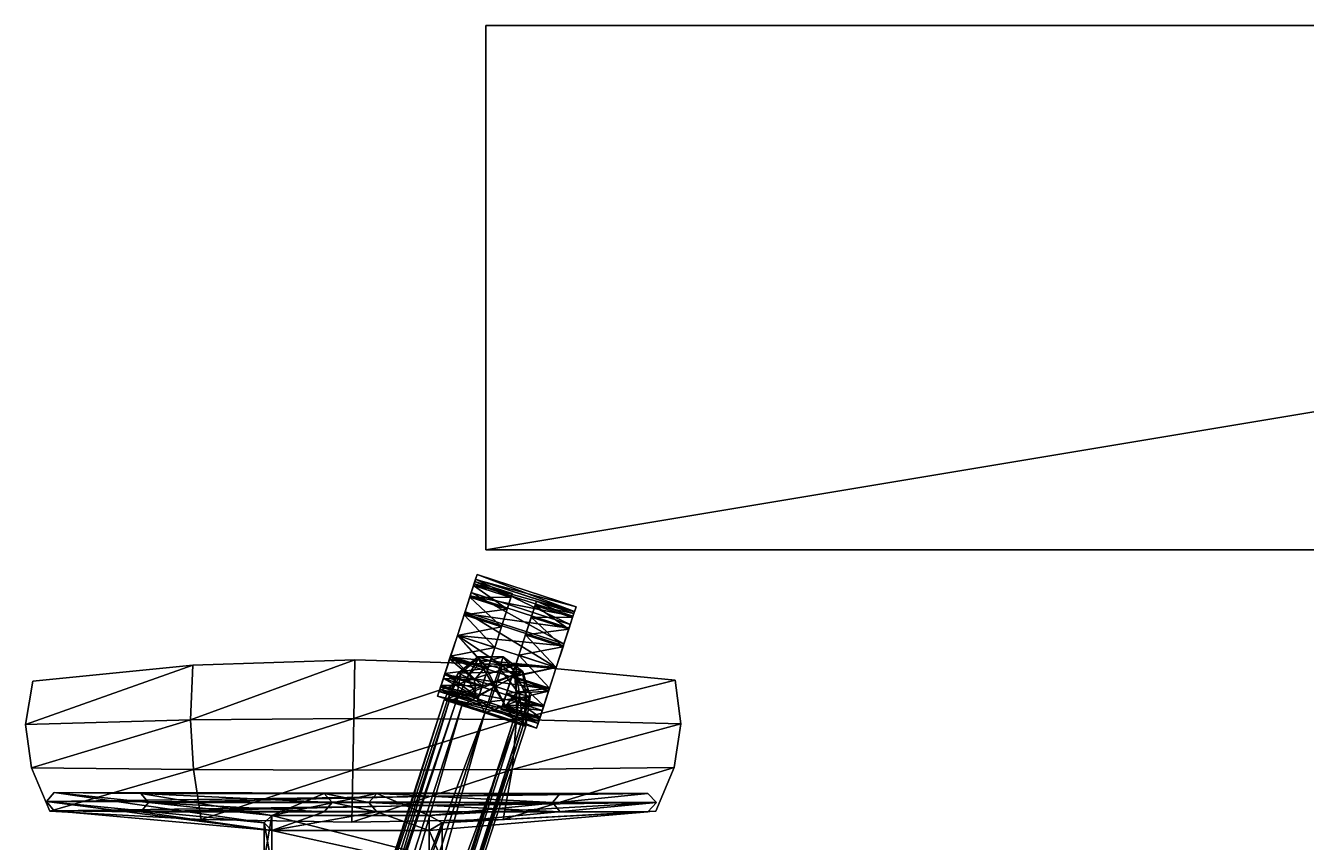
# Model space of a CAD drawing. Extents: x -15.3 to 44, y -4.2 to 20.6.
# Drawn here: x 30.0923 to 30.5808, y 12.6083 to 12.92 of the extents above; entities that cross this region are included whole.
import ezdxf

# ---------------------------------------------------------------- set-up
doc = ezdxf.new("R2010")
doc.units = 0
doc.header["$MEASUREMENT"] = 0
doc.layers.add('rexp_3D-Objekte', color=7, linetype='Continuous')
doc.layers.add('rexp_Leuchten_3d', color=7, linetype='Continuous')

msp = doc.modelspace()

# ---------------------------------------------------------------- meshes
at = {"layer": 'rexp_3D-Objekte', "color": 7}
mesh = msp.add_polyface(dxfattribs=at)
corners = [(30.27125, 12.6827, 0.02167), (30.26506, 12.66366, 0.02996), (30.26455, 12.66209, 0.02167), (30.26651, 12.66813, 0.03699), (30.26868, 12.67481, 0.04169), (30.27125, 12.6827, 0.04333), (30.27381, 12.69059, 0.04169), (30.27598, 12.69727, 0.03699), (30.27743, 12.70174, 0.02996), (30.27794, 12.70331, 0.02167), (30.27743, 12.70174, 0.01337), (30.27598, 12.69727, 0.00634), (30.27381, 12.69059, 0.00165), (30.27125, 12.6827), (30.26868, 12.67481, 0.00165), (30.26651, 12.66813, 0.00634), (30.26506, 12.66366, 0.01337), (30.25079, 12.6683, 0.02996), (30.25029, 12.66673, 0.02167), (30.25225, 12.67276, 0.03699), (30.25442, 12.67945, 0.04169), (30.25698, 12.68733, 0.04333), (30.25954, 12.69522, 0.04169), (30.26171, 12.70191, 0.03699), (30.26317, 12.70637, 0.02996), (30.26368, 12.70794, 0.02167), (30.26317, 12.70637, 0.01337), (30.26171, 12.70191, 0.00634), (30.25954, 12.69522, 0.00165), (30.25698, 12.68733), (30.25442, 12.67945, 0.00165), (30.25225, 12.67276, 0.00634), (30.25079, 12.6683, 0.01337), (30.25698, 12.68733, 0.02167), (30.29472, 12.67507, 0.02167), (30.28854, 12.65603, 0.02996), (30.28802, 12.65446, 0.02167), (30.28999, 12.6605, 0.03699), (30.29216, 12.66719, 0.04169), (30.29472, 12.67507, 0.04333), (30.29728, 12.68296, 0.04169), (30.29946, 12.68964, 0.03699), (30.30091, 12.69411, 0.02996), (30.30142, 12.69568, 0.02167), (30.30091, 12.69411, 0.01337), (30.29946, 12.68964, 0.00634), (30.29728, 12.68296, 0.00165), (30.29472, 12.67507), (30.29216, 12.66719, 0.00165), (30.28999, 12.6605, 0.00634), (30.28854, 12.65603, 0.01337), (30.27427, 12.66067, 0.02996), (30.27376, 12.6591, 0.02167), (30.27572, 12.66514, 0.03699), (30.27789, 12.67182, 0.04169), (30.28046, 12.67971, 0.04333), (30.28302, 12.68759, 0.04169), (30.28519, 12.69428, 0.03699), (30.28664, 12.69875, 0.02996), (30.28715, 12.70032, 0.02167), (30.28664, 12.69875, 0.01337), (30.28519, 12.69428, 0.00634), (30.28302, 12.68759, 0.00165), (30.28046, 12.67971), (30.27789, 12.67182, 0.00165), (30.27572, 12.66514, 0.00634), (30.27427, 12.66067, 0.01337), (30.28046, 12.67971, 0.02167), (30.2639, 12.70862, 0.02167), (30.26335, 12.70694, 0.03037), (30.30164, 12.69636, 0.02167), (30.26187, 12.70238, 0.03749), (30.30109, 12.69468, 0.03037), (30.25967, 12.69562, 0.04229), (30.29961, 12.69012, 0.03749), (30.25698, 12.68733, 0.04405), (30.29741, 12.68335, 0.04229), (30.25429, 12.67905, 0.04229), (30.29472, 12.67507, 0.04405), (30.25209, 12.67229, 0.03749), (30.29203, 12.66679, 0.04229), (30.25061, 12.66772, 0.03037), (30.28983, 12.66003, 0.03749), (30.25006, 12.66605, 0.02167), (30.28835, 12.65546, 0.03037), (30.2878, 12.65379, 0.02167), (30.24944, 12.66413, 0.02167), (30.28718, 12.65187, 0.02167), (30.26889, 12.65983, 0.03116), (30.28939, 12.65867, 0.03891), (30.27725, 12.66262, 0.03891), (30.2753, 12.66034, 0.03481), (30.29179, 12.66605, 0.04414), (30.27947, 12.66522, 0.04104), (30.25405, 12.67831, 0.04414), (30.26676, 12.67418, 0.04414), (30.26769, 12.67527, 0.04441), (30.29472, 12.67507, 0.04606), (30.25991, 12.69636, 0.04414), (30.25698, 12.68733, 0.04606), (30.29765, 12.6841, 0.04414), (30.26231, 12.70374, 0.03891), (30.30005, 12.69147, 0.03891), (30.26393, 12.70871, 0.03116), (30.30167, 12.69645, 0.03116), (30.26452, 12.71053, 0.02167), (30.30226, 12.69827, 0.02167), (30.28778, 12.6537, 0.03116), (30.25003, 12.66596, 0.03116), (30.25165, 12.67093, 0.03891), (30.26891, 12.65983, 0.03117), (30.26403, 12.664, 0.03481), (30.27908, 12.67018, 0.04414), (30.26379, 12.66699, 0.03891), (30.26353, 12.6704, 0.04104), (30.27409, 12.67578, 0.04491), (30.27896, 12.67161, 0.04441), (30.2715, 12.66781, 0.04744), (30.26403, 12.664, 0.04744), (30.26891, 12.65983, 0.04744), (30.27409, 12.67578, 0.04744), (30.26769, 12.67527, 0.04744), (30.27896, 12.67161, 0.04744), (30.2753, 12.66034, 0.04744), (30.26353, 12.6704, 0.04744), (30.27947, 12.66522, 0.04744)]
mesh.append_faces([[corners[k] for k in face] for face in [(87, 88, 86, 87), (84, 107, 85, 84), (82, 89, 84, 82), (115, 99, 96, 115), (124, 113, 118, 124), (102, 72, 104, 102), (100, 74, 102, 100), (97, 76, 100, 97), (92, 78, 97, 92), (89, 80, 92, 89)]], dxfattribs={"vtx0": -1, "vtx1": -1, "vtx3": -1, "color": 7})
mesh.append_faces([[corners[k] for k in face] for face in [(0, 1, 2, 0), (0, 3, 1, 0), (0, 4, 3, 0), (0, 5, 4, 0), (0, 6, 5, 0), (0, 7, 6, 0), (0, 8, 7, 0), (0, 9, 8, 0), (0, 10, 9, 0), (0, 11, 10, 0), (0, 12, 11, 0), (0, 13, 12, 0), (0, 14, 13, 0), (0, 15, 14, 0), (0, 16, 15, 0), (0, 2, 16, 0), (33, 18, 17, 33), (33, 17, 19, 33), (33, 19, 20, 33), (33, 20, 21, 33), (33, 21, 22, 33), (33, 22, 23, 33), (33, 23, 24, 33), (33, 24, 25, 33), (33, 25, 26, 33), (33, 26, 27, 33), (33, 27, 28, 33), (33, 28, 29, 33), (33, 29, 30, 33), (33, 30, 31, 33), (33, 31, 32, 33), (33, 32, 18, 33), (34, 35, 36, 34), (34, 37, 35, 34), (34, 38, 37, 34), (34, 39, 38, 34), (34, 40, 39, 34), (34, 41, 40, 34), (34, 42, 41, 34), (34, 43, 42, 34), (34, 44, 43, 34), (34, 45, 44, 34), (34, 46, 45, 34), (34, 47, 46, 34), (34, 48, 47, 34), (34, 49, 48, 34), (34, 50, 49, 34), (34, 36, 50, 34), (67, 52, 51, 67), (67, 51, 53, 67), (67, 53, 54, 67), (67, 54, 55, 67), (67, 55, 56, 67), (67, 56, 57, 67), (67, 57, 58, 67), (67, 58, 59, 67), (67, 59, 60, 67), (67, 60, 61, 67), (67, 61, 62, 67), (67, 62, 63, 67), (67, 63, 64, 67), (67, 64, 65, 67), (67, 65, 66, 67), (67, 66, 52, 67), (92, 93, 90, 92), (104, 72, 70, 104), (102, 74, 72, 102), (100, 76, 74, 100), (97, 78, 76, 97), (92, 80, 78, 92), (89, 82, 80, 89), (103, 68, 69, 103), (101, 69, 71, 101), (98, 71, 73, 98), (99, 73, 75, 99), (94, 75, 77, 94), (109, 77, 79, 109), (97, 115, 116, 97), (117, 118, 119, 117), (117, 120, 121, 117), (117, 122, 120, 117), (91, 107, 89, 91), (96, 99, 94, 96), (84, 89, 107, 84), (81, 108, 109, 81), (111, 109, 108, 111), (114, 94, 109, 114), (116, 92, 97, 116), (117, 123, 125, 117), (117, 119, 123, 117), (117, 125, 122, 117), (117, 124, 118, 117), (117, 121, 124, 117), (90, 125, 123, 90)]], dxfattribs={"vtx0": -1, "vtx2": -1, "vtx3": -1, "color": 7})
mesh.append_faces([[corners[k] for k in face] for face in [(2, 17, 18, 2), (1, 19, 17, 1), (3, 20, 19, 3), (4, 21, 20, 4), (5, 22, 21, 5), (6, 23, 22, 6), (7, 24, 23, 7), (8, 25, 24, 8), (9, 26, 25, 9), (10, 27, 26, 10), (11, 28, 27, 11), (12, 29, 28, 12), (13, 30, 29, 13), (14, 31, 30, 14), (15, 32, 31, 15), (16, 18, 32, 16), (36, 51, 52, 36), (35, 53, 51, 35), (37, 54, 53, 37), (38, 55, 54, 38), (39, 56, 55, 39), (40, 57, 56, 40), (41, 58, 57, 41), (42, 59, 58, 42), (43, 60, 59, 43), (44, 61, 60, 44), (45, 62, 61, 45), (46, 63, 62, 46), (47, 64, 63, 47), (48, 65, 64, 48), (49, 66, 65, 49), (50, 52, 66, 50), (85, 86, 83, 85), (97, 98, 99, 97), (100, 101, 98, 100), (102, 103, 101, 102), (104, 105, 103, 104), (106, 68, 105, 106), (88, 110, 108, 88), (123, 110, 91, 123), (120, 116, 115, 120), (85, 107, 87, 85), (104, 70, 106, 104)]], dxfattribs={"vtx0": -1, "vtx3": -1, "color": 7})
mesh.append_faces([[corners[k] for k in face] for face in [(81, 83, 108, 81), (79, 81, 109, 79), (97, 99, 115, 97), (101, 103, 69, 101), (98, 101, 71, 98), (99, 98, 73, 99), (94, 99, 75, 94), (109, 94, 77, 109)]], dxfattribs={"vtx1": -1, "vtx2": -1, "vtx3": -1, "color": 7})
mesh.append_faces([[corners[k] for k in face] for face in [(68, 69, 70, 68), (69, 71, 72, 69), (71, 73, 74, 71), (73, 75, 76, 73), (75, 77, 78, 75), (77, 79, 80, 77), (79, 81, 82, 79), (81, 83, 84, 81), (110, 107, 91, 110), (113, 109, 111, 113), (95, 94, 114, 95), (112, 92, 116, 112), (93, 125, 90, 93), (111, 118, 113, 111)]], dxfattribs={"vtx1": -1, "vtx3": -1, "color": 7})
mesh.append_faces([[corners[k] for k in face] for face in [(2, 1, 17, 2), (1, 3, 19, 1), (3, 4, 20, 3), (4, 5, 21, 4), (5, 6, 22, 5), (6, 7, 23, 6), (7, 8, 24, 7), (8, 9, 25, 8), (9, 10, 26, 9), (10, 11, 27, 10), (11, 12, 28, 11), (12, 13, 29, 12), (13, 14, 30, 13), (14, 15, 31, 14), (15, 16, 32, 15), (16, 2, 18, 16), (36, 35, 51, 36), (35, 37, 53, 35), (37, 38, 54, 37), (38, 39, 55, 38), (39, 40, 56, 39), (40, 41, 57, 40), (41, 42, 58, 41), (42, 43, 59, 42), (43, 44, 60, 43), (44, 45, 61, 44), (45, 46, 62, 45), (46, 47, 63, 46), (47, 48, 64, 47), (48, 49, 65, 48), (49, 50, 66, 49), (50, 36, 52, 50), (89, 90, 91, 89), (94, 95, 96, 94), (90, 89, 92, 90), (108, 110, 111, 108), (92, 112, 93, 92), (109, 113, 114, 109), (88, 108, 86, 88), (88, 107, 110, 88), (123, 91, 90, 123), (111, 110, 119, 111), (95, 114, 124, 95), (115, 96, 121, 115), (125, 93, 112, 125), (124, 114, 113, 124), (69, 72, 70, 69), (71, 74, 72, 71), (73, 76, 74, 73), (75, 78, 76, 75), (77, 80, 78, 77), (79, 82, 80, 79), (81, 84, 82, 81), (83, 85, 84, 83), (85, 87, 86, 85), (87, 107, 88, 87), (97, 100, 98, 97), (100, 102, 101, 100), (102, 104, 103, 102), (104, 106, 105, 104), (106, 70, 68, 106), (83, 86, 108, 83), (103, 105, 68, 103), (119, 118, 111, 119), (124, 121, 95, 124), (121, 120, 115, 121), (112, 122, 125, 112), (123, 119, 110, 123), (120, 122, 116, 120)]], dxfattribs={"vtx2": -1, "vtx3": -1, "color": 7})
mesh.append_faces([[corners[k] for k in face] for face in [(121, 96, 95, 121), (116, 122, 112, 116)]], dxfattribs={"vtx3": -1, "color": 7})
at = {"layer": 'rexp_3D-Objekte', "color": 250, "true_color": 0x2b2b2b}
mesh = msp.add_polyface(dxfattribs=at)
corners = [(30.10326, 12.62741, 0.78804), (30.18324, 12.61574, 0.53002), (30.10026, 12.62391, 0.78804), (30.18623, 12.61285, 0.53199), (30.10326, 12.62041, 0.78804), (30.13623, 12.62701, 0.77804), (30.29623, 12.62701, 0.77804), (30.18623, 12.61863, 0.52805), (30.13623, 12.62001, 0.77804), (30.20623, 12.62001, 0.56804), (30.13924, 12.62351, 0.77504), (30.20924, 12.62351, 0.57104), (30.20623, 12.62701, 0.56804), (30.15525, 12.65504, 0.78948), (30.15614, 12.67595, 0.78948), (30.2179, 12.67802, 0.78948), (30.09231, 12.65334, 0.78948), (30.09502, 12.66991, 0.78948), (30.15633, 12.6361, 0.78948), (30.21744, 12.65565, 0.78948), (30.09457, 12.63677, 0.78948), (30.15926, 12.61712, 0.78948), (30.21711, 12.6359, 0.78948), (30.10149, 12.6202, 0.78948), (30.15614, 12.67595, 0.79448), (30.09502, 12.66991, 0.79448), (30.09231, 12.65334, 0.79448), (30.15525, 12.65504, 0.79448), (30.09457, 12.63677, 0.79448), (30.15633, 12.6361, 0.79448), (30.10149, 12.6202, 0.79448), (30.15926, 12.61712, 0.79448)]
mesh.append_faces([[corners[k] for k in face] for face in [(14, 13, 16, 14), (18, 13, 19, 18), (13, 18, 20, 13), (21, 18, 22, 21), (26, 27, 24, 26), (28, 29, 27, 28)]], dxfattribs={"vtx0": -1, "vtx1": -1, "vtx2": -1, "vtx3": -1, "color": 250})
mesh.append_faces([[corners[k] for k in face] for face in [(13, 14, 15, 13), (18, 21, 23, 18), (27, 26, 28, 27), (29, 28, 30, 29)]], dxfattribs={"vtx0": -1, "vtx2": -1, "vtx3": -1, "color": 250})
mesh.append_faces([[corners[k] for k in face] for face in [(20, 16, 13, 20), (23, 20, 18, 23), (30, 31, 29, 30)]], dxfattribs={"vtx1": -1, "vtx2": -1, "vtx3": -1, "color": 250})
mesh.append_faces([[corners[k] for k in face] for face in [(16, 17, 14, 16), (24, 25, 26, 24), (14, 17, 25, 14), (25, 24, 14, 25), (17, 16, 26, 17), (26, 25, 17, 26), (16, 20, 28, 16), (28, 26, 16, 28), (20, 23, 30, 20), (30, 28, 20, 30), (23, 21, 31, 23), (31, 30, 23, 31)]], dxfattribs={"vtx2": -1, "vtx3": -1, "color": 250})
mesh.append_faces([[corners[k] for k in face] for face in [(0, 1, 2, 0), (2, 3, 4, 2), (5, 0, 6, 5), (7, 0, 5, 7), (4, 3, 8, 4), (8, 3, 9, 8), (5, 10, 11, 5), (10, 8, 9, 10), (0, 7, 1, 0), (2, 1, 3, 2), (5, 11, 12, 5), (10, 9, 11, 10)]], dxfattribs={"vtx3": -1, "color": 250})
mesh = msp.add_polyface(dxfattribs=at)
corners = [(30.18623, 12.61863, 0.52805), (30.18324, 12.60147, 0.51667), (30.18324, 12.61574, 0.53002), (30.18623, 12.60324, 0.51365), (30.19624, 12.57294, 0.5105), (30.19624, 12.57294, 0.507), (30.23624, 12.57294, 0.5105), (30.18623, 12.5997, 0.51969), (30.18623, 12.61285, 0.53199), (30.19624, 12.57294, 0.514), (30.23624, 12.57294, 0.514), (30.23624, 12.57294, 0.507), (30.10326, 12.62741, 0.78804), (30.32962, 12.62701, 0.78804), (30.29623, 12.62701, 0.77804), (30.20623, 12.62701, 0.56804), (30.13623, 12.62701, 0.77804), (30.22623, 12.62701, 0.56804), (30.24623, 12.61285, 0.53199), (30.22623, 12.62001, 0.56804), (30.29623, 12.62001, 0.77804), (30.10326, 12.62041, 0.78804), (30.13623, 12.62001, 0.77804), (30.20623, 12.62001, 0.56804), (30.20924, 12.62351, 0.57104), (30.22324, 12.62351, 0.57104), (30.10026, 12.62391, 0.78804), (30.24623, 12.60324, 0.51365), (30.29324, 12.62351, 0.77504), (30.13924, 12.62351, 0.77504), (30.2179, 12.67802, 0.78948), (30.21744, 12.65565, 0.78948), (30.15525, 12.65504, 0.78948), (30.21711, 12.6359, 0.78948), (30.15633, 12.6361, 0.78948), (30.21675, 12.61609, 0.78948), (30.15926, 12.61712, 0.78948), (30.2179, 12.67802, 0.79448), (30.15614, 12.67595, 0.79448), (30.15525, 12.65504, 0.79448), (30.21744, 12.65565, 0.79448), (30.15633, 12.6361, 0.79448), (30.21711, 12.6359, 0.79448), (30.15926, 12.61712, 0.79448), (30.21675, 12.61609, 0.79448), (30.15614, 12.67595, 0.78948)]
mesh.append_faces([[corners[k] for k in face] for face in [(30, 31, 32, 30), (31, 33, 34, 31), (39, 40, 37, 39), (40, 39, 41, 40), (41, 42, 40, 41), (42, 41, 43, 42)]], dxfattribs={"vtx0": -1, "vtx1": -1, "vtx2": -1, "vtx3": -1, "color": 250})
mesh.append_faces([[corners[k] for k in face] for face in [(5, 6, 4, 5)]], dxfattribs={"vtx0": -1, "vtx1": -1, "vtx3": -1, "color": 250})
mesh.append_faces([[corners[k] for k in face] for face in [(33, 35, 36, 33)]], dxfattribs={"vtx0": -1, "vtx2": -1, "vtx3": -1, "color": 250})
mesh.append_faces([[corners[k] for k in face] for face in [(0, 1, 2, 0), (2, 7, 8, 2), (4, 10, 9, 4), (17, 0, 15, 17), (8, 19, 23, 8), (15, 25, 17, 15), (28, 22, 29, 28)]], dxfattribs={"vtx0": -1, "vtx3": -1, "color": 250})
mesh.append_faces([[corners[k] for k in face] for face in [(37, 38, 39, 37), (43, 44, 42, 43)]], dxfattribs={"vtx1": -1, "vtx2": -1, "vtx3": -1, "color": 250})
mesh.append_faces([[corners[k] for k in face] for face in [(5, 3, 11, 5), (9, 10, 7, 9)]], dxfattribs={"vtx1": -1, "vtx3": -1, "color": 250})
mesh.append_faces([[corners[k] for k in face] for face in [(8, 18, 19, 8), (15, 24, 25, 15), (24, 23, 19, 24), (13, 12, 26, 13), (0, 3, 1, 0), (2, 1, 7, 2), (27, 3, 0, 27), (30, 45, 38, 30), (38, 37, 30, 38), (36, 35, 44, 36), (44, 43, 36, 44)]], dxfattribs={"vtx2": -1, "vtx3": -1, "color": 250})
mesh.append_faces([[corners[k] for k in face] for face in [(3, 4, 1, 3), (1, 9, 7, 1), (12, 13, 14, 12), (15, 0, 16, 15), (20, 21, 22, 20), (3, 5, 4, 3), (1, 4, 9, 1)]], dxfattribs={"vtx3": -1, "color": 250})
mesh = msp.add_polyface(dxfattribs=at)
corners = [(30.23624, 12.57294, 0.507), (30.25124, 12.60147, 0.51667), (30.23624, 12.57294, 0.5105), (30.24623, 12.60324, 0.51365), (30.25124, 12.61574, 0.53002), (30.24623, 12.5997, 0.51969), (30.23624, 12.57294, 0.514), (30.24623, 12.61285, 0.53199), (30.24623, 12.61863, 0.52805), (30.18623, 12.61863, 0.52805), (30.22623, 12.62701, 0.56804), (30.22324, 12.62351, 0.57104), (30.29324, 12.62351, 0.77504), (30.29623, 12.62701, 0.77804), (30.13924, 12.62351, 0.77504), (30.22623, 12.62001, 0.56804), (30.29623, 12.62001, 0.77804), (30.13623, 12.62001, 0.77804), (30.19624, 12.57294, 0.507), (30.333, 12.62351, 0.78804), (30.10026, 12.62391, 0.78804), (30.10326, 12.62041, 0.78804), (30.19624, 12.57294, 0.5105), (30.18623, 12.60324, 0.51365), (30.32962, 12.62001, 0.78804), (30.18623, 12.61285, 0.53199), (30.18623, 12.5997, 0.51969), (30.13623, 12.62701, 0.77804), (30.20924, 12.62351, 0.57104), (30.21744, 12.65565, 0.78948), (30.2179, 12.67802, 0.78948), (30.27948, 12.67612, 0.78948), (30.21711, 12.6359, 0.78948), (30.27953, 12.65516, 0.78948), (30.21675, 12.61609, 0.78948), (30.27789, 12.63616, 0.78948), (30.27948, 12.67612, 0.79448), (30.2179, 12.67802, 0.79448), (30.21744, 12.65565, 0.79448), (30.27953, 12.65516, 0.79448), (30.21711, 12.6359, 0.79448), (30.27789, 12.63616, 0.79448), (30.21675, 12.61609, 0.79448), (30.2744, 12.61712, 0.79448), (30.2744, 12.61712, 0.78948)]
mesh.append_faces([[corners[k] for k in face] for face in [(32, 29, 33, 32), (34, 32, 35, 34), (38, 39, 36, 38), (39, 38, 40, 39), (40, 41, 39, 40), (41, 40, 42, 41)]], dxfattribs={"vtx0": -1, "vtx1": -1, "vtx2": -1, "vtx3": -1, "color": 250})
mesh.append_faces([[corners[k] for k in face] for face in [(19, 20, 21, 19), (22, 2, 6, 22), (29, 30, 31, 29)]], dxfattribs={"vtx0": -1, "vtx2": -1, "vtx3": -1, "color": 250})
mesh.append_faces([[corners[k] for k in face] for face in [(3, 4, 1, 3), (1, 7, 5, 1), (3, 9, 8, 3), (0, 23, 3, 0), (5, 25, 26, 5), (13, 14, 27, 13), (28, 15, 11, 28)]], dxfattribs={"vtx0": -1, "vtx3": -1, "color": 250})
mesh.append_faces([[corners[k] for k in face] for face in [(36, 37, 38, 36), (42, 43, 41, 42)]], dxfattribs={"vtx1": -1, "vtx2": -1, "vtx3": -1, "color": 250})
mesh.append_faces([[corners[k] for k in face] for face in [(8, 9, 10, 8)]], dxfattribs={"vtx1": -1, "vtx3": -1, "color": 250})
mesh.append_faces([[corners[k] for k in face] for face in [(13, 12, 14, 13), (12, 16, 17, 12), (18, 0, 2, 18), (3, 8, 4, 3), (1, 4, 7, 1), (5, 7, 25, 5), (6, 5, 26, 6), (31, 30, 37, 31), (37, 36, 31, 37), (34, 44, 43, 34), (43, 42, 34, 43)]], dxfattribs={"vtx2": -1, "vtx3": -1, "color": 250})
mesh.append_faces([[corners[k] for k in face] for face in [(0, 1, 2, 0), (2, 5, 6, 2), (10, 11, 12, 10), (11, 15, 16, 11), (0, 3, 1, 0), (2, 1, 5, 2), (15, 7, 24, 15)]], dxfattribs={"vtx3": -1, "color": 250})
mesh = msp.add_polyface(dxfattribs=at)
corners = [(30.27442, 12.67913, 0.04743), (30.26475, 12.6791, 0.04743), (30.26531, 12.67892, 0.05306), (30.26567, 12.67685, 0.06419), (30.27301, 12.67478, 0.06569), (30.27952, 12.67235, 0.06419), (30.28179, 12.67356, 0.05306), (30.28202, 12.67349, 0.04743), (30.25729, 12.67287, 0.04743), (30.25818, 12.67258, 0.05717), (30.26078, 12.67129, 0.07358), (30.27081, 12.66803, 0.07619), (30.28067, 12.66483, 0.07358), (30.28324, 12.66443, 0.05717), (30.28473, 12.66395, 0.04743), (30.25193, 12.66278, 0.04743), (30.25308, 12.6624, 0.05868), (30.25629, 12.66136, 0.07795), (30.26746, 12.65773, 0.08096), (30.27917, 12.65393, 0.07795), (30.28212, 12.65297, 0.05868), (30.28312, 12.65264, 0.04743), (30.26746, 12.65773, 0.04743), (30.28125, 12.65325, 0.04744), (30.27816, 12.65425, 0.04743), (30.19033, 12.36698, 0.05868), (30.1903, 12.36695, 0.04743), (30.18725, 12.368, 0.0897), (30.17464, 12.37204, 0.09664), (30.16203, 12.3762, 0.0897), (30.15916, 12.3771, 0.05868), (30.1591, 12.37708, 0.04743), (30.161, 12.37654, 0.04744), (30.25381, 12.66217, 0.04744), (30.16592, 12.37494, 0.04743), (30.25872, 12.66057, 0.04743), (30.17465, 12.37208, 0.04742), (30.18536, 12.36863, 0.04743), (30.18845, 12.36763, 0.04744), (30.16766, 12.35055, 0.042), (30.1766, 12.36132, 0.042), (30.17899, 12.35876, 0.042), (30.17364, 12.3632, 0.042), (30.1703, 12.3643, 0.042), (30.1668, 12.36452, 0.042), (30.16335, 12.36387, 0.042), (30.18554, 12.37209, 0.042), (30.19034, 12.36697, 0.042), (30.17962, 12.37586, 0.042), (30.17295, 12.37804, 0.042), (30.16595, 12.37849, 0.042), (30.15905, 12.37719, 0.042), (30.18554, 12.37209, 0.12745), (30.19034, 12.36697, 0.12745), (30.17962, 12.37586, 0.12745), (30.17295, 12.37804, 0.12745), (30.16595, 12.37849, 0.12745), (30.15905, 12.37719, 0.12745), (30.1766, 12.36132, 0.12745), (30.17899, 12.35876, 0.12745), (30.17364, 12.3632, 0.12745), (30.1703, 12.3643, 0.12745), (30.1668, 12.36452, 0.12745), (30.16335, 12.36387, 0.12745), (30.16766, 12.35055, 0.12745), (30.16766, 12.35055, 0.12485), (30.1759, 12.36049, 0.12485), (30.17812, 12.35812, 0.12485), (30.17317, 12.36222, 0.12485), (30.1701, 12.36323, 0.12485), (30.16687, 12.36344, 0.12485), (30.16368, 12.36284, 0.12485), (30.18415, 12.37042, 0.12485), (30.18858, 12.36569, 0.12485), (30.17869, 12.3739, 0.12485), (30.17254, 12.37591, 0.12485), (30.16608, 12.37633, 0.12485), (30.15971, 12.37513, 0.12485), (30.18415, 12.37042, 0.2573), (30.18858, 12.36569, 0.2573), (30.17869, 12.3739, 0.2573), (30.17254, 12.37591, 0.2573), (30.16608, 12.37633, 0.2573), (30.15971, 12.37513, 0.2573), (30.1759, 12.36049, 0.2573), (30.17812, 12.35812, 0.2573), (30.17317, 12.36222, 0.2573), (30.1701, 12.36323, 0.2573), (30.16687, 12.36344, 0.2573), (30.16368, 12.36284, 0.2573), (30.16766, 12.35055, 0.2573)]
mesh.append_faces([[corners[k] for k in face] for face in [(24, 22, 14, 24), (22, 35, 14, 22), (39, 42, 40, 39), (39, 43, 42, 39), (39, 44, 43, 39), (41, 40, 46, 41), (40, 42, 48, 40), (42, 43, 49, 42), (43, 44, 50, 43), (52, 60, 58, 52), (54, 61, 60, 54), (55, 62, 61, 55), (56, 63, 62, 56), (64, 58, 60, 64), (64, 60, 61, 64), (64, 61, 62, 64), (65, 68, 66, 65), (65, 69, 68, 65), (65, 70, 69, 65), (67, 66, 72, 67), (66, 68, 74, 66), (68, 69, 75, 68), (69, 70, 76, 69), (78, 86, 84, 78), (80, 87, 86, 80), (81, 88, 87, 81), (82, 89, 88, 82), (90, 84, 86, 90), (90, 86, 87, 90), (90, 87, 88, 90)]], dxfattribs={"vtx0": -1, "vtx1": -1, "vtx2": -1, "vtx3": -1, "color": 250})
mesh.append_faces([[corners[k] for k in face] for face in [(33, 15, 7, 33), (39, 40, 41, 39), (53, 58, 59, 53), (64, 62, 63, 64), (65, 66, 67, 65), (79, 84, 85, 79), (90, 88, 89, 90)]], dxfattribs={"vtx0": -1, "vtx1": -1, "vtx3": -1, "color": 250})
mesh.append_faces([[corners[k] for k in face] for face in [(35, 36, 34, 35), (24, 38, 37, 24), (22, 19, 20, 22), (22, 18, 19, 22), (22, 17, 18, 22), (22, 16, 17, 22), (40, 48, 46, 40), (42, 49, 48, 42), (43, 50, 49, 43), (44, 51, 50, 44), (44, 45, 51, 44), (66, 74, 72, 66), (68, 75, 74, 68), (69, 76, 75, 69), (70, 77, 76, 70), (70, 71, 77, 70)]], dxfattribs={"vtx0": -1, "vtx2": -1, "vtx3": -1, "color": 250})
mesh.append_faces([[corners[k] for k in face] for face in [(22, 23, 24, 22), (15, 32, 31, 15), (33, 34, 32, 33), (22, 37, 36, 22), (23, 26, 38, 23), (22, 20, 21, 22), (22, 33, 15, 22), (21, 20, 25, 21), (20, 19, 27, 20), (19, 18, 28, 19), (18, 17, 29, 18), (17, 16, 30, 17), (16, 15, 31, 16), (21, 23, 14, 21), (35, 33, 7, 35), (41, 46, 47, 41), (47, 52, 53, 47), (46, 54, 52, 46), (48, 55, 54, 48), (49, 56, 55, 49), (50, 57, 56, 50), (67, 72, 73, 67), (73, 78, 79, 73), (72, 80, 78, 72), (74, 81, 80, 74), (75, 82, 81, 75), (76, 83, 82, 76)]], dxfattribs={"vtx0": -1, "vtx3": -1, "color": 250})
mesh.append_faces([[corners[k] for k in face] for face in [(33, 35, 34, 33), (22, 24, 37, 22), (14, 23, 24, 14), (15, 8, 7, 15), (8, 1, 7, 8), (39, 45, 44, 39), (53, 52, 58, 53), (52, 54, 60, 52), (54, 55, 61, 54), (55, 56, 62, 55), (64, 59, 58, 64), (65, 71, 70, 65), (79, 78, 84, 79), (78, 80, 86, 78), (80, 81, 87, 80), (81, 82, 88, 81), (90, 85, 84, 90)]], dxfattribs={"vtx1": -1, "vtx2": -1, "vtx3": -1, "color": 250})
mesh.append_faces([[corners[k] for k in face] for face in [(22, 21, 23, 22), (22, 15, 16, 22), (22, 35, 33, 22), (15, 33, 32, 15), (35, 22, 36, 35), (24, 23, 38, 24), (23, 21, 26, 23), (35, 7, 14, 35), (1, 0, 7, 1), (47, 46, 52, 47), (46, 48, 54, 46), (48, 49, 55, 48), (49, 50, 56, 49), (50, 51, 57, 50), (56, 57, 63, 56), (73, 72, 78, 73), (72, 74, 80, 72), (74, 75, 81, 74), (75, 76, 82, 75), (76, 77, 83, 76), (82, 83, 89, 82)]], dxfattribs={"vtx2": -1, "vtx3": -1, "color": 250})
mesh.append_faces([[corners[k] for k in face] for face in [(0, 1, 2, 0), (0, 2, 3, 0), (0, 3, 4, 0), (0, 4, 5, 0), (0, 5, 6, 0), (0, 6, 7, 0), (1, 8, 9, 1), (1, 9, 2, 1), (2, 9, 10, 2), (2, 10, 3, 2), (3, 10, 11, 3), (3, 11, 4, 3), (4, 11, 12, 4), (4, 12, 5, 4), (5, 12, 13, 5), (5, 13, 6, 5), (6, 13, 14, 6), (6, 14, 7, 6), (8, 15, 16, 8), (8, 16, 9, 8), (9, 16, 17, 9), (9, 17, 10, 9), (10, 17, 18, 10), (10, 18, 11, 10), (11, 18, 19, 11), (11, 19, 12, 11), (12, 19, 20, 12), (12, 20, 13, 12), (13, 20, 21, 13), (13, 21, 14, 13), (21, 25, 26, 21), (20, 27, 25, 20), (19, 28, 27, 19), (18, 29, 28, 18), (17, 30, 29, 17), (16, 31, 30, 16)]], dxfattribs={"vtx3": -1, "color": 250})
mesh = msp.add_polyface(dxfattribs=at)
corners = [(30.32962, 12.62701, 0.78804), (30.10026, 12.62391, 0.78804), (30.333, 12.62351, 0.78804), (30.24623, 12.61863, 0.52805), (30.25124, 12.61574, 0.53002), (30.10326, 12.62041, 0.78804), (30.32962, 12.62001, 0.78804), (30.24623, 12.61285, 0.53199), (30.29623, 12.62701, 0.77804), (30.22623, 12.62701, 0.56804), (30.29623, 12.62001, 0.77804), (30.22623, 12.62001, 0.56804), (30.29324, 12.62351, 0.77504), (30.22324, 12.62351, 0.57104), (30.34005, 12.67022, 0.78948), (30.34218, 12.65356, 0.78948), (30.27953, 12.65516, 0.78948), (30.27948, 12.67612, 0.78948), (30.21744, 12.65565, 0.78948), (30.33962, 12.63689, 0.78948), (30.27789, 12.63616, 0.78948), (30.21711, 12.6359, 0.78948), (30.33264, 12.62022, 0.78948), (30.2744, 12.61712, 0.78948), (30.21675, 12.61609, 0.78948), (30.34005, 12.67022, 0.79448), (30.27948, 12.67612, 0.79448), (30.27953, 12.65516, 0.79448), (30.34218, 12.65356, 0.79448), (30.27789, 12.63616, 0.79448), (30.33962, 12.63689, 0.79448), (30.2744, 12.61712, 0.79448), (30.33264, 12.62022, 0.79448)]
mesh.append_faces([[corners[k] for k in face] for face in [(17, 16, 18, 17), (20, 16, 15, 20), (16, 20, 21, 16), (23, 20, 19, 23), (28, 27, 29, 28), (30, 29, 31, 30)]], dxfattribs={"vtx0": -1, "vtx1": -1, "vtx2": -1, "vtx3": -1, "color": 250})
mesh.append_faces([[corners[k] for k in face] for face in [(0, 1, 2, 0)]], dxfattribs={"vtx0": -1, "vtx1": -1, "vtx3": -1, "color": 250})
mesh.append_faces([[corners[k] for k in face] for face in [(16, 17, 14, 16), (20, 23, 24, 20), (27, 28, 25, 27), (29, 30, 28, 29)]], dxfattribs={"vtx0": -1, "vtx2": -1, "vtx3": -1, "color": 250})
mesh.append_faces([[corners[k] for k in face] for face in [(2, 5, 6, 2)]], dxfattribs={"vtx0": -1, "vtx3": -1, "color": 250})
mesh.append_faces([[corners[k] for k in face] for face in [(14, 15, 16, 14), (15, 19, 20, 15), (25, 26, 27, 25)]], dxfattribs={"vtx1": -1, "vtx2": -1, "vtx3": -1, "color": 250})
mesh.append_faces([[corners[k] for k in face] for face in [(19, 22, 23, 19), (31, 32, 30, 31), (14, 17, 26, 14), (26, 25, 14, 26), (23, 22, 32, 23), (32, 31, 23, 32), (22, 19, 30, 22), (30, 32, 22, 30), (19, 15, 28, 19), (28, 30, 19, 28), (15, 14, 25, 15), (25, 28, 15, 25)]], dxfattribs={"vtx2": -1, "vtx3": -1, "color": 250})
mesh.append_faces([[corners[k] for k in face] for face in [(3, 2, 4, 3), (4, 6, 7, 4), (8, 0, 9, 8), (6, 10, 11, 6), (6, 5, 10, 6), (3, 0, 2, 3), (4, 2, 6, 4), (3, 9, 0, 3), (9, 12, 8, 9), (13, 10, 12, 13)]], dxfattribs={"vtx3": -1, "color": 250})
at = {"layer": 'rexp_Leuchten_3d', "color": 9, "true_color": 0xcacaca}
mesh = msp.add_polyface(dxfattribs=at)
corners = [(31.46779, 12.92, 2.775), (31.46779, 12.72, 2.775), (30.26779, 12.72, 2.775), (30.26779, 12.92, 2.775), (31.46779, 12.92, 2.83), (30.26779, 12.92, 2.83), (30.26779, 12.72, 2.83), (31.46779, 12.72, 2.83)]
mesh.append_faces([[corners[k] for k in face] for face in [(0, 2, 3, 0)]], dxfattribs={"vtx0": -1, "vtx3": -1, "color": 9})
mesh.append_faces([[corners[k] for k in face] for face in [(0, 1, 2, 0)]], dxfattribs={"vtx2": -1, "vtx3": -1, "color": 9})
at = {"layer": 'rexp_Leuchten_3d', "color": 253, "true_color": 0xa8a8a8}
mesh = msp.add_polyface(dxfattribs=at)
corners = [(31.46779, 12.92, 2.775), (31.46779, 12.72, 2.775), (30.26779, 12.72, 2.775), (30.26779, 12.92, 2.775), (31.46779, 12.92, 2.83), (30.26779, 12.92, 2.83), (30.26779, 12.72, 2.83), (31.46779, 12.72, 2.83)]
mesh.append_faces([[corners[k] for k in face] for face in [(0, 5, 4, 0), (3, 6, 5, 3), (2, 7, 6, 2), (1, 4, 7, 1)]], dxfattribs={"vtx0": -1, "vtx3": -1, "color": 253})
mesh.append_faces([[corners[k] for k in face] for face in [(7, 4, 6, 7)]], dxfattribs={"vtx1": -1, "vtx3": -1, "color": 253})
mesh.append_faces([[corners[k] for k in face] for face in [(4, 5, 6, 4), (0, 3, 5, 0), (3, 2, 6, 3), (2, 1, 7, 2), (1, 0, 4, 1)]], dxfattribs={"vtx2": -1, "vtx3": -1, "color": 253})

doc.saveas('drawing.dxf')
